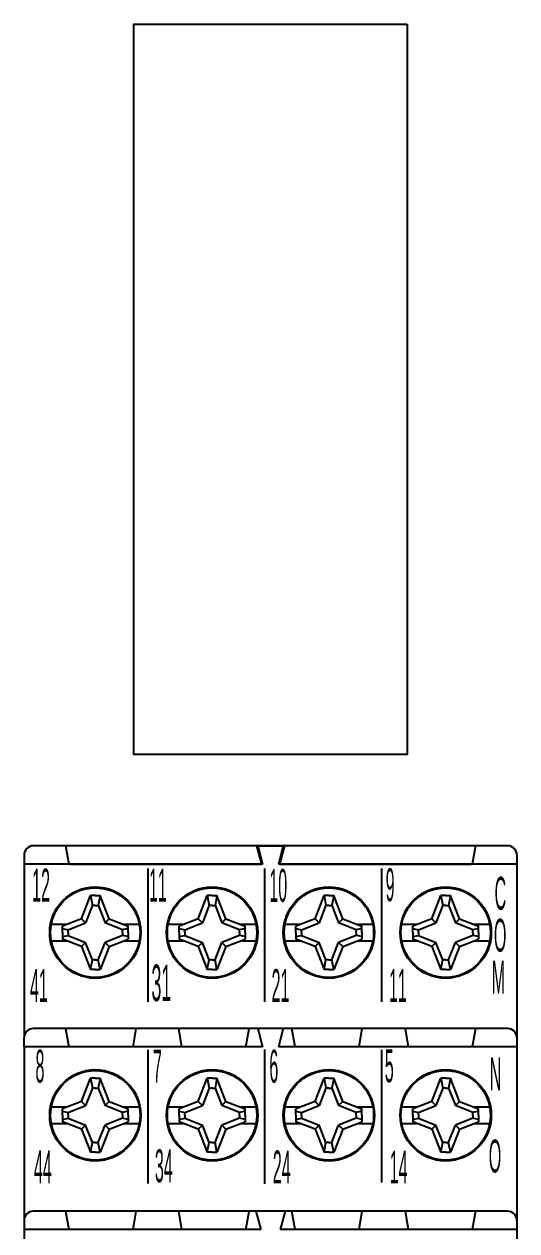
# Model space of a CAD drawing. Header units: millimetres. Extents: x 0 to 2.7, y -8.1 to 8.8.
# Drawn here: x 0 to 2.7, y 2.16 to 8.77 of the extents above; entities that cross this region are included whole.
import ezdxf

# ---------------------------------------------------------------- set-up
doc = ezdxf.new("R2010")
doc.units = ezdxf.units.MM
doc.header["$LTSCALE"] = 10
doc.styles.add('TSTYLE5', font='arial.ttf', dxfattribs={"width": 0.35, "height": 1.80117})
doc.styles.add('TSTYLE6', font='arial.ttf', dxfattribs={"width": 0.35, "height": 2.0013})

msp = doc.modelspace()

# ---------------------------------------------------------------- linework, layer by layer
msp.add_lwpolyline([(2.100877499999999, 8.772775500000002), (2.100877499999999, 4.772775500000002), (0.6008774999999993, 4.772775500000002), (0.6008774999999993, 8.772775500000002)], close=True)

# ---------------------------------------------------------------- wipeouts: each hides what was drawn before it
at = {"linetype": 'Continuous'}
msp.add_wipeout([(1.3508774999999966, -3.3269539000000004), (0.050032500000002145, -3.3269539000000274), (0.014654179970283732, -3.312299720029697), (0, -3.2769213999999844), (0, 8.881784197001252e-16), (0.22614629999999636, -2.5757174171303632e-14), (0.27106573913333953, 0.006430531880256218), (0.3123767999999876, 0.025205550469411087), (0.3123768251288368, 0.2950024334675696), (0.27106573913333953, 0.3137774681197145), (0.22614629999999636, 0.32020799999996985), (0, 0.3202079999999965), (0, 1.8336911499999982), (0, 4.222743000000014), (0.014654179970283732, 4.2581213200297), (0.050032500000002145, 4.272775499999948), (0.2275151000000002, 4.272775500000003), (1.3508774999999966, 4.272775500000003), (2.651722499999998, 4.272775499999948), (2.687100820029711, 4.2581213200297), (2.7017550000000012, 4.222743000000014), (2.7017550000000012, 3.2220929999999885), (2.7017550000000012, 0.3202079999999965), (2.4756087999999976, 0.32020799999996985), (2.4266471631687354, 0.31253775261011896), (2.382376800000001, 0.2902619232778294), (2.382376800000001, 0.029946076722141335), (2.4266471631687354, 0.007670247389851781), (2.4756087999999976, 8.881784197001252e-16), (2.7017550000000012, 8.881784197001252e-16), (2.7017550000000012, -2.4414823000000077), (2.7017550000000012, -3.2769213999999844), (2.687100820029711, -3.312299720029697), (2.651722499999998, -3.3269539000000274), (1.5333633999999963, -3.3269539000000004)], dxfattribs=at)

# ---------------------------------------------------------------- next in the draw order: linework, layer by layer
for p, q in [((2.651722499999998, 4.272775500000002), (0.05003250000000037, 4.272775500000002)), ((0.227515099999998, 4.272775500000002), (0.2451592999999974, 4.172710500000001)), ((1.274082, 4.272775500000002), (1.427671799999999, 4.272775500000002)), ((1.274082, 4.272775500000002), (1.300876899999999, 4.172775500000007)), ((1.420923000000002, 4.272775500000002), (1.280831999999997, 4.272775500000002)), ((1.280831999999997, 4.272775500000002), (1.3076443, 4.172710500000001)), ((1.420923000000002, 4.272775500000002), (1.394110699999999, 4.172710500000001)), ((1.427671799999999, 4.272775500000002), (1.4008769, 4.172775500000007)), ((2.474239900000001, 4.272775500000002), (2.456595800000002, 4.172710500000001)), ((0, 4.222743000000015), (0, 3.222093000000008)), ((1.3076443, 4.172710500000001), (0, 4.172710500000001)), ((0.2508769000000015, 4.172775500000007), (1.300876899999999, 4.172775500000007)), ((2.701754999999999, 4.172710500000001), (1.394110699999999, 4.172710500000001)), ((1.4008769, 4.172775500000007), (2.450876899999997, 4.172775500000007)), ((2.701754999999999, 4.222743000000015), (2.701754999999999, 3.222093000000008)), ((0.6779757999999987, 4.148152000000017), (0.6779757999999987, 3.417677500000003)), ((1.318391800000001, 4.148152000000017), (1.318391800000001, 3.417677500000003)), ((1.958807800000002, 4.148152000000017), (1.958807800000002, 3.417677500000003)), ((0.3143634999999989, 3.873412000000009), (0.3636392000000015, 4.000130500000019)), ((0.3635869999999954, 4.000078199999997), (0.3742538999999994, 3.946745)), ((0.3902539999999988, 4.000078199999997), (0.3635869999999954, 4.000078199999997)), ((0.3902566999999948, 4.000078199999997), (0.4169228999999959, 4.000078199999997)), ((0.4169228999999959, 4.000078199999997), (0.4062567000000001, 3.946745)), ((0.4661497999999966, 3.873412000000009), (0.4168706999999969, 4.000130500000019)), ((0.9547795000000008, 3.873412000000009), (1.004055199999996, 4.000130500000019)), ((1.004002999999997, 4.000078199999997), (1.014669900000001, 3.946745)), ((1.030670000000001, 4.000078199999997), (1.004002999999997, 4.000078199999997)), ((1.030672699999997, 4.000078199999997), (1.057338899999998, 4.000078199999997)), ((1.057338899999998, 4.000078199999997), (1.046672700000002, 3.946745)), ((1.106565799999998, 3.873412000000009), (1.057286699999999, 4.000130500000019)), ((1.595195500000003, 3.873412000000009), (1.644471199999998, 4.000130500000019)), ((1.644418999999999, 4.000078199999997), (1.655085899999996, 3.946745)), ((1.671086000000003, 4.000078199999997), (1.644418999999999, 4.000078199999997)), ((1.671088699999999, 4.000078199999997), (1.6977549, 4.000078199999997)), ((1.6977549, 4.000078199999997), (1.687088699999997, 3.946745)), ((1.7469818, 3.873412000000009), (1.697702700000001, 4.000130500000019)), ((2.235611499999997, 3.873412000000009), (2.2848872, 4.000130500000019)), ((2.284835000000001, 4.000078199999997), (2.295501899999998, 3.946745)), ((2.311501999999997, 4.000078199999997), (2.284835000000001, 4.000078199999997)), ((2.3115047, 4.000078199999997), (2.338170900000001, 4.000078199999997)), ((2.338170900000001, 4.000078199999997), (2.327504699999999, 3.946745)), ((2.387397800000002, 3.873412000000009), (2.338118699999995, 4.000130500000019)), ((0.3743060999999983, 3.946797300000021), (0.3369722999999993, 3.850797100000001)), ((0.3902539999999988, 3.946745), (0.3742538999999994, 3.946745)), ((0.3902566999999948, 3.946747800000004), (0.4062567000000001, 3.946745)), ((0.4062045000000012, 3.946797300000021), (0.4435375999999991, 3.850797100000001)), ((1.0147221, 3.946797300000021), (0.9773883000000012, 3.850797100000001)), ((1.030670000000001, 3.946745), (1.014669900000001, 3.946745)), ((1.030672699999997, 3.946747800000004), (1.046672700000002, 3.946745)), ((1.046620499999996, 3.946797300000021), (1.083953600000001, 3.850797100000001)), ((1.655138100000002, 3.946797300000021), (1.617804300000003, 3.850797100000001)), ((1.671086000000003, 3.946745), (1.655085899999996, 3.946745)), ((1.671088699999999, 3.946747800000004), (1.687088699999997, 3.946745)), ((1.687036499999998, 3.946797300000021), (1.724369600000003, 3.850797100000001)), ((2.295554099999997, 3.946797300000021), (2.258220299999998, 3.850797100000001)), ((2.311501999999997, 3.946745), (2.295501899999998, 3.946745)), ((2.3115047, 3.946747800000004), (2.327504699999999, 3.946745)), ((2.3274525, 3.946797300000021), (2.364785599999998, 3.850797100000001)), ((0.2334388999999959, 3.841908300000007), (0.1489896000000002, 3.841908300000007)), ((0.3143059000000008, 3.873354300000023), (0.2098095999999998, 3.832720000000001)), ((0.2409205999999955, 3.813411700000024), (0.3369208000000015, 3.850744900000002)), ((0.3143059000000008, 3.873354300000023), (0.3369208000000015, 3.850744900000002)), ((0.4662040999999988, 3.873354300000023), (0.4435898999999992, 3.850744900000002)), ((0.5395899999999969, 3.813411700000024), (0.4435898999999992, 3.850744900000002)), ((0.4662040999999988, 3.873354300000023), (0.5707009999999997, 3.832717600000002)), ((0.6315182999999962, 3.841908499999995), (0.5470667999999961, 3.841908700000011)), ((0.8738548999999978, 3.841908300000007), (0.7894055999999949, 3.841908300000007)), ((0.9547218999999956, 3.873354300000023), (0.8502256000000017, 3.832720000000001)), ((0.8813365999999974, 3.813411700000024), (0.9773367999999962, 3.850744900000002)), ((0.9547218999999956, 3.873354300000023), (0.9773367999999962, 3.850744900000002)), ((1.106620100000001, 3.873354300000023), (1.084005900000001, 3.850744900000002)), ((1.180005999999999, 3.813411700000024), (1.084005900000001, 3.850744900000002)), ((1.106620100000001, 3.873354300000023), (1.211117000000002, 3.832717600000002)), ((1.271934299999998, 3.841908499999995), (1.187482799999998, 3.841908700000011)), ((1.5142709, 3.841908300000007), (1.429821599999997, 3.841908300000007)), ((1.595137899999997, 3.873354300000023), (1.490641599999996, 3.832720000000001)), ((1.521752599999999, 3.813411700000024), (1.617752799999998, 3.850744900000002)), ((1.595137899999997, 3.873354300000023), (1.617752799999998, 3.850744900000002)), ((1.747036100000003, 3.873354300000023), (1.724421899999996, 3.850744900000002)), ((1.820422000000001, 3.813411700000024), (1.724421899999996, 3.850744900000002)), ((1.747036100000003, 3.873354300000023), (1.851533000000003, 3.832717600000002)), ((1.9123503, 3.841908499999995), (1.8278988, 3.841908700000011)), ((2.154686900000002, 3.841908300000007), (2.070237599999999, 3.841908300000007)), ((2.235553899999999, 3.873354300000023), (2.131057599999998, 3.832720000000001)), ((2.162168600000001, 3.813411700000024), (2.2581688, 3.850744900000002)), ((2.235553899999999, 3.873354300000023), (2.2581688, 3.850744900000002)), ((2.387452099999997, 3.873354300000023), (2.364837899999998, 3.850744900000002)), ((2.460837999999995, 3.813411700000024), (2.364837899999998, 3.850744900000002)), ((2.387452099999997, 3.873354300000023), (2.491948999999998, 3.832717600000002)), ((2.552766300000002, 3.841908499999995), (2.468314800000002, 3.841908700000011)), ((0.2098095999999998, 3.797411700000004), (0.2098095999999998, 3.832720000000001)), ((0.2098095999999998, 3.819634100000008), (0.2409205999999955, 3.813411700000024)), ((0.2098095999999998, 3.797411700000004), (0.2098095999999998, 3.762103500000002)), ((0.2098095999999998, 3.775189600000011), (0.2409205999999955, 3.781411700000013)), ((0.2409205999999955, 3.797411700000004), (0.2409205999999955, 3.813411700000024)), ((0.2409205999999955, 3.797411700000004), (0.2409205999999955, 3.781411700000013)), ((0.2409205999999955, 3.781411700000013), (0.3369208000000015, 3.744078500000007)), ((0.5395899999999969, 3.781411700000013), (0.4435898999999992, 3.744078500000007)), ((0.5707009999999997, 3.819632399999996), (0.5395899999999969, 3.813411700000024)), ((0.5395899999999969, 3.797411700000004), (0.5395899999999969, 3.813411700000024)), ((0.5395899999999969, 3.797411700000004), (0.5395899999999969, 3.781411700000013)), ((0.5707009999999997, 3.775189600000011), (0.5395899999999969, 3.781411700000013)), ((0.5707009999999997, 3.797411700000004), (0.5707009999999997, 3.832717600000002)), ((0.5707009999999997, 3.797411700000004), (0.5707009999999997, 3.762103700000018)), ((0.8502256000000017, 3.797411700000004), (0.8502256000000017, 3.832720000000001)), ((0.8502256000000017, 3.819634100000008), (0.8813365999999974, 3.813411700000024)), ((0.8502256000000017, 3.797411700000004), (0.8502256000000017, 3.762103500000002)), ((0.8502256000000017, 3.775189600000011), (0.8813365999999974, 3.781411700000013)), ((0.8813365999999974, 3.797411700000004), (0.8813365999999974, 3.813411700000024)), ((0.8813365999999974, 3.797411700000004), (0.8813365999999974, 3.781411700000013)), ((0.8813365999999974, 3.781411700000013), (0.9773367999999962, 3.744078500000007)), ((1.180005999999999, 3.781411700000013), (1.084005900000001, 3.744078500000007)), ((1.211117000000002, 3.819632399999996), (1.180005999999999, 3.813411700000024)), ((1.180005999999999, 3.797411700000004), (1.180005999999999, 3.813411700000024)), ((1.180005999999999, 3.797411700000004), (1.180005999999999, 3.781411700000013)), ((1.211117000000002, 3.775189600000011), (1.180005999999999, 3.781411700000013)), ((1.211117000000002, 3.797411700000004), (1.211117000000002, 3.832717600000002)), ((1.211117000000002, 3.797411700000004), (1.211117000000002, 3.762103700000018)), ((1.490641599999996, 3.797411700000004), (1.490641599999996, 3.832720000000001)), ((1.490641599999996, 3.819634100000008), (1.521752599999999, 3.813411700000024)), ((1.490641599999996, 3.797411700000004), (1.490641599999996, 3.762103500000002)), ((1.490641599999996, 3.775189600000011), (1.521752599999999, 3.781411700000013)), ((1.521752599999999, 3.797411700000004), (1.521752599999999, 3.813411700000024)), ((1.521752599999999, 3.797411700000004), (1.521752599999999, 3.781411700000013)), ((1.521752599999999, 3.781411700000013), (1.617752799999998, 3.744078500000007)), ((1.820422000000001, 3.781411700000013), (1.724421899999996, 3.744078500000007)), ((1.851533000000003, 3.819632399999996), (1.820422000000001, 3.813411700000024)), ((1.820422000000001, 3.797411700000004), (1.820422000000001, 3.813411700000024)), ((1.820422000000001, 3.797411700000004), (1.820422000000001, 3.781411700000013)), ((1.851533000000003, 3.775189600000011), (1.820422000000001, 3.781411700000013)), ((1.851533000000003, 3.797411700000004), (1.851533000000003, 3.832717600000002)), ((1.851533000000003, 3.797411700000004), (1.851533000000003, 3.762103700000018)), ((2.131057599999998, 3.797411700000004), (2.131057599999998, 3.832720000000001)), ((2.131057599999998, 3.819634100000008), (2.162168600000001, 3.813411700000024)), ((2.131057599999998, 3.797411700000004), (2.131057599999998, 3.762103500000002)), ((2.131057599999998, 3.775189600000011), (2.162168600000001, 3.781411700000013)), ((2.162168600000001, 3.797411700000004), (2.162168600000001, 3.813411700000024)), ((2.162168600000001, 3.797411700000004), (2.162168600000001, 3.781411700000013)), ((2.162168600000001, 3.781411700000013), (2.2581688, 3.744078500000007)), ((2.460837999999995, 3.781411700000013), (2.364837899999998, 3.744078500000007)), ((2.491948999999998, 3.819632399999996), (2.460837999999995, 3.813411700000024)), ((2.460837999999995, 3.797411700000004), (2.460837999999995, 3.813411700000024)), ((2.460837999999995, 3.797411700000004), (2.460837999999995, 3.781411700000013)), ((2.491948999999998, 3.775189600000011), (2.460837999999995, 3.781411700000013)), ((2.491948999999998, 3.797411700000004), (2.491948999999998, 3.832717600000002)), ((2.491948999999998, 3.797411700000004), (2.491948999999998, 3.762103700000018)), ((0.1489697999999962, 3.753022300000004), (0.2331616999999966, 3.753022300000004)), ((0.3143059000000008, 3.72146630000001), (0.2098095999999998, 3.762103500000002)), ((0.3143059000000008, 3.72146630000001), (0.3369208000000015, 3.744081200000017)), ((0.3143634999999989, 3.721412100000016), (0.3636392000000015, 3.594692899999991)), ((0.3743060999999983, 3.648026100000016), (0.3369722999999993, 3.744026300000008)), ((0.4062045000000012, 3.648026100000016), (0.4435375999999991, 3.744026300000008)), ((0.4661497999999966, 3.721414100000011), (0.4168706999999969, 3.594692899999991)), ((0.4662040999999988, 3.72146630000001), (0.4435898999999992, 3.744081200000017)), ((0.4662040999999988, 3.72146630000001), (0.4435898999999992, 3.744081200000017)), ((0.4662040999999988, 3.72146630000001), (0.5707009999999997, 3.762103700000018)), ((0.5473482999999959, 3.75302220000001), (0.631537999999999, 3.75302220000001)), ((0.789385799999998, 3.753022300000004), (0.8735776999999985, 3.753022300000004)), ((0.9547218999999956, 3.72146630000001), (0.8502256000000017, 3.762103500000002)), ((0.9547218999999956, 3.72146630000001), (0.9773367999999962, 3.744081200000017)), ((0.9547795000000008, 3.721412100000016), (1.004055199999996, 3.594692899999991)), ((1.0147221, 3.648026100000016), (0.9773883000000012, 3.744026300000008)), ((1.046620499999996, 3.648026100000016), (1.083953600000001, 3.744026300000008)), ((1.106565799999998, 3.721414100000011), (1.057286699999999, 3.594692899999991)), ((1.106620100000001, 3.72146630000001), (1.084005900000001, 3.744081200000017)), ((1.106620100000001, 3.72146630000001), (1.084005900000001, 3.744081200000017)), ((1.106620100000001, 3.72146630000001), (1.211117000000002, 3.762103700000018)), ((1.187764299999998, 3.75302220000001), (1.271954000000001, 3.75302220000001)), ((1.4298018, 3.753022300000004), (1.5139937, 3.753022300000004)), ((1.595137899999997, 3.72146630000001), (1.490641599999996, 3.762103500000002)), ((1.595137899999997, 3.72146630000001), (1.617752799999998, 3.744081200000017)), ((1.595195500000003, 3.721412100000016), (1.644471199999998, 3.594692899999991)), ((1.655138100000002, 3.648026100000016), (1.617804300000003, 3.744026300000008)), ((1.687036499999998, 3.648026100000016), (1.724369600000003, 3.744026300000008)), ((1.7469818, 3.721414100000011), (1.697702700000001, 3.594692899999991)), ((1.747036100000003, 3.72146630000001), (1.724421899999996, 3.744081200000017)), ((1.747036100000003, 3.72146630000001), (1.724421899999996, 3.744081200000017)), ((1.747036100000003, 3.72146630000001), (1.851533000000003, 3.762103700000018)), ((1.8281803, 3.75302220000001), (1.912369999999996, 3.75302220000001)), ((2.070217800000002, 3.753022300000004), (2.154409700000002, 3.753022300000004)), ((2.235553899999999, 3.72146630000001), (2.131057599999998, 3.762103500000002)), ((2.235553899999999, 3.72146630000001), (2.2581688, 3.744081200000017)), ((2.235611499999997, 3.721412100000016), (2.2848872, 3.594692899999991)), ((2.295554099999997, 3.648026100000016), (2.258220299999998, 3.744026300000008)), ((2.3274525, 3.648026100000016), (2.364785599999998, 3.744026300000008)), ((2.387397800000002, 3.721414100000011), (2.338118699999995, 3.594692899999991)), ((2.387452099999997, 3.72146630000001), (2.364837899999998, 3.744081200000017)), ((2.387452099999997, 3.72146630000001), (2.364837899999998, 3.744081200000017)), ((2.387452099999997, 3.72146630000001), (2.491948999999998, 3.762103700000018)), ((2.468596300000002, 3.75302220000001), (2.552785999999998, 3.75302220000001)), ((0.3635869999999954, 3.594745100000018), (0.3742538999999994, 3.648078300000015)), ((0.3902539999999988, 3.648078300000015), (0.3742538999999994, 3.648078300000015)), ((0.3902566999999948, 3.648078300000015), (0.4062567000000001, 3.648078300000015)), ((0.4169228999999959, 3.594745100000018), (0.4062567000000001, 3.648078300000015)), ((1.004002999999997, 3.594745100000018), (1.014669900000001, 3.648078300000015)), ((1.030670000000001, 3.648078300000015), (1.014669900000001, 3.648078300000015)), ((1.030672699999997, 3.648078300000015), (1.046672700000002, 3.648078300000015)), ((1.057338899999998, 3.594745100000018), (1.046672700000002, 3.648078300000015)), ((1.644418999999999, 3.594745100000018), (1.655085899999996, 3.648078300000015)), ((1.671086000000003, 3.648078300000015), (1.655085899999996, 3.648078300000015)), ((1.671088699999999, 3.648078300000015), (1.687088699999997, 3.648078300000015)), ((1.6977549, 3.594745100000018), (1.687088699999997, 3.648078300000015)), ((2.284835000000001, 3.594745100000018), (2.295501899999998, 3.648078300000015)), ((2.311501999999997, 3.648078300000015), (2.295501899999998, 3.648078300000015)), ((2.3115047, 3.648078300000015), (2.327504699999999, 3.648078300000015)), ((2.338170900000001, 3.594745100000018), (2.327504699999999, 3.648078300000015)), ((0.3902539999999988, 3.594745100000018), (0.3635869999999954, 3.594745100000018)), ((0.3902566999999948, 3.594745100000018), (0.4169228999999959, 3.594745100000018)), ((1.030670000000001, 3.594745100000018), (1.004002999999997, 3.594745100000018)), ((1.030672699999997, 3.594745100000018), (1.057338899999998, 3.594745100000018)), ((1.671086000000003, 3.594745100000018), (1.644418999999999, 3.594745100000018)), ((1.671088699999999, 3.594745100000018), (1.6977549, 3.594745100000018)), ((2.311501999999997, 3.594745100000018), (2.284835000000001, 3.594745100000018)), ((2.3115047, 3.594745100000018), (2.338170900000001, 3.594745100000018)), ((2.651722499999998, 3.272125500000022), (0.05003250000000037, 3.272125500000022)), ((0.227515099999998, 3.272125500000022), (0.2451592999999974, 3.172060499999993)), ((0.6127628999999999, 3.270605300000006), (0.5953868, 3.172060499999993)), ((0.8655623000000006, 3.172060499999993), (0.8479181000000011, 3.272125500000022)), ((1.215789799999996, 3.172060499999993), (1.233165899999996, 3.270605300000006)), ((1.280831999999997, 3.272125500000022), (1.3076443, 3.172060499999993)), ((1.420923000000002, 3.272125500000022), (1.280831999999997, 3.272125500000022)), ((1.420923000000002, 3.272125500000022), (1.394110699999999, 3.172060499999993)), ((1.485965299999997, 3.172060499999993), (1.468321099999997, 3.272125500000022)), ((1.836192799999999, 3.172060499999993), (1.853836899999997, 3.272125500000022)), ((2.0887241, 3.272125500000022), (2.1063683, 3.172060499999993)), ((2.474239900000001, 3.272125500000022), (2.456595800000002, 3.172060499999993)), ((0, 3.172060499999993), (0, 3.222093000000008)), ((2.701754999999999, 3.222093000000008), (2.701754999999999, 2.171410500000014)), ((1.3076443, 3.172060499999993), (0, 3.172060499999993)), ((0, 3.172060499999993), (0, 2.221443)), ((0.6779757999999987, 3.154734300000008), (0.6779757999999987, 2.423810500000009)), ((1.318391800000001, 3.156335399999996), (1.318391800000001, 2.422024099999994)), ((2.701754999999999, 3.172060499999993), (1.394110699999999, 3.172060499999993)), ((1.958807800000002, 3.154734300000008), (1.958807800000002, 2.429262999999998)), ((0.3143634999999989, 2.872762000000001), (0.3636392000000015, 2.999480500000011)), ((0.3635869999999954, 2.999428200000018), (0.3742538999999994, 2.946095000000021)), ((0.3902539999999988, 2.999428200000018), (0.3635869999999954, 2.999428200000018)), ((0.3902566999999948, 2.999428200000018), (0.4169228999999959, 2.999428200000018)), ((0.4169228999999959, 2.999428200000018), (0.4062567000000001, 2.946095000000021)), ((0.4661497999999966, 2.872762000000001), (0.4168706999999969, 2.999480500000011)), ((0.9547795000000008, 2.872762000000001), (1.004055199999996, 2.999480500000011)), ((1.004002999999997, 2.999428200000018), (1.014669900000001, 2.946095000000021)), ((1.030670000000001, 2.999428200000018), (1.004002999999997, 2.999428200000018)), ((1.030672699999997, 2.999428200000018), (1.057338899999998, 2.999428200000018)), ((1.057338899999998, 2.999428200000018), (1.046672700000002, 2.946095000000021)), ((1.106565799999998, 2.872762000000001), (1.057286699999999, 2.999480500000011)), ((1.595195500000003, 2.872762000000001), (1.644471199999998, 2.999480500000011)), ((1.644418999999999, 2.999428200000018), (1.655085899999996, 2.946095000000021)), ((1.671086000000003, 2.999428200000018), (1.644418999999999, 2.999428200000018)), ((1.671088699999999, 2.999428200000018), (1.6977549, 2.999428200000018)), ((1.6977549, 2.999428200000018), (1.687088699999997, 2.946095000000021)), ((1.7469818, 2.872762000000001), (1.697702700000001, 2.999480500000011)), ((2.235611499999997, 2.872762000000001), (2.2848872, 2.999480500000011)), ((2.284835000000001, 2.999428200000018), (2.295501899999998, 2.946095000000021)), ((2.311501999999997, 2.999428200000018), (2.284835000000001, 2.999428200000018)), ((2.3115047, 2.999428200000018), (2.338170900000001, 2.999428200000018)), ((2.338170900000001, 2.999428200000018), (2.327504699999999, 2.946095000000021)), ((2.387397800000002, 2.872762000000001), (2.338118699999995, 2.999480500000011)), ((0.3743060999999983, 2.946147300000014), (0.3369722999999993, 2.850147100000022)), ((0.3902539999999988, 2.946095000000021), (0.3742538999999994, 2.946095000000021)), ((0.3902566999999948, 2.946097799999996), (0.4062567000000001, 2.946095000000021)), ((0.4062045000000012, 2.946147300000014), (0.4435375999999991, 2.850147100000022)), ((1.0147221, 2.946147300000014), (0.9773883000000012, 2.850147100000022)), ((1.030670000000001, 2.946095000000021), (1.014669900000001, 2.946095000000021)), ((1.030672699999997, 2.946097799999996), (1.046672700000002, 2.946095000000021)), ((1.046620499999996, 2.946147300000014), (1.083953600000001, 2.850147100000022)), ((1.655138100000002, 2.946147300000014), (1.617804300000003, 2.850147100000022)), ((1.671086000000003, 2.946095000000021), (1.655085899999996, 2.946095000000021)), ((1.671088699999999, 2.946097799999996), (1.687088699999997, 2.946095000000021)), ((1.687036499999998, 2.946147300000014), (1.724369600000003, 2.850147100000022)), ((2.295554099999997, 2.946147300000014), (2.258220299999998, 2.850147100000022)), ((2.311501999999997, 2.946095000000021), (2.295501899999998, 2.946095000000021)), ((2.3115047, 2.946097799999996), (2.327504699999999, 2.946095000000021)), ((2.3274525, 2.946147300000014), (2.364785599999998, 2.850147100000022)), ((0.3143059000000008, 2.872704300000016), (0.2098095999999998, 2.832069999999994)), ((0.2409205999999955, 2.812761700000017), (0.3369208000000015, 2.850094899999994)), ((0.3143059000000008, 2.872704300000016), (0.3369208000000015, 2.850094899999994)), ((0.4662040999999988, 2.872704300000016), (0.4435898999999992, 2.850094899999994)), ((0.5395899999999969, 2.812761700000017), (0.4435898999999992, 2.850094899999994)), ((0.4662040999999988, 2.872704300000016), (0.5707009999999997, 2.832067600000023)), ((0.9547218999999956, 2.872704300000016), (0.8502256000000017, 2.832069999999994)), ((0.8813365999999974, 2.812761700000017), (0.9773367999999962, 2.850094899999994)), ((0.9547218999999956, 2.872704300000016), (0.9773367999999962, 2.850094899999994)), ((1.106620100000001, 2.872704300000016), (1.084005900000001, 2.850094899999994)), ((1.180005999999999, 2.812761700000017), (1.084005900000001, 2.850094899999994)), ((1.106620100000001, 2.872704300000016), (1.211117000000002, 2.832067600000023)), ((1.595137899999997, 2.872704300000016), (1.490641599999996, 2.832069999999994)), ((1.521752599999999, 2.812761700000017), (1.617752799999998, 2.850094899999994)), ((1.595137899999997, 2.872704300000016), (1.617752799999998, 2.850094899999994)), ((1.747036100000003, 2.872704300000016), (1.724421899999996, 2.850094899999994)), ((1.820422000000001, 2.812761700000017), (1.724421899999996, 2.850094899999994)), ((1.747036100000003, 2.872704300000016), (1.851533000000003, 2.832067600000023)), ((2.235553899999999, 2.872704300000016), (2.131057599999998, 2.832069999999994)), ((2.162168600000001, 2.812761700000017), (2.2581688, 2.850094899999994)), ((2.235553899999999, 2.872704300000016), (2.2581688, 2.850094899999994)), ((2.387452099999997, 2.872704300000016), (2.364837899999998, 2.850094899999994)), ((2.460837999999995, 2.812761700000017), (2.364837899999998, 2.850094899999994)), ((2.387452099999997, 2.872704300000016), (2.491948999999998, 2.832067600000023)), ((0.2334388999999959, 2.841258299999999), (0.1489896000000002, 2.841258299999999)), ((0.2098095999999998, 2.796761699999997), (0.2098095999999998, 2.832069999999994)), ((0.2098095999999998, 2.818984100000001), (0.2409205999999955, 2.812761700000017)), ((0.2098095999999998, 2.796761699999997), (0.2098095999999998, 2.761453499999994)), ((0.2098095999999998, 2.774539600000004), (0.2409205999999955, 2.780761700000006)), ((0.2409205999999955, 2.796761699999997), (0.2409205999999955, 2.812761700000017)), ((0.2409205999999955, 2.796761699999997), (0.2409205999999955, 2.780761700000006)), ((0.2409205999999955, 2.780761700000006), (0.3369208000000015, 2.7434285)), ((0.5395899999999969, 2.780761700000006), (0.4435898999999992, 2.7434285)), ((0.5707009999999997, 2.818982400000017), (0.5395899999999969, 2.812761700000017)), ((0.5395899999999969, 2.796761699999997), (0.5395899999999969, 2.812761700000017)), ((0.5395899999999969, 2.796761699999997), (0.5395899999999969, 2.780761700000006)), ((0.5707009999999997, 2.774539600000004), (0.5395899999999969, 2.780761700000006)), ((0.6315182999999962, 2.841258500000016), (0.5470667999999961, 2.841258700000004)), ((0.5707009999999997, 2.796761699999997), (0.5707009999999997, 2.832067600000023)), ((0.5707009999999997, 2.796761699999997), (0.5707009999999997, 2.761453700000011)), ((0.8738548999999978, 2.841258299999999), (0.7894055999999949, 2.841258299999999)), ((0.8502256000000017, 2.796761699999997), (0.8502256000000017, 2.832069999999994)), ((0.8502256000000017, 2.818984100000001), (0.8813365999999974, 2.812761700000017)), ((0.8502256000000017, 2.796761699999997), (0.8502256000000017, 2.761453499999994)), ((0.8502256000000017, 2.774539600000004), (0.8813365999999974, 2.780761700000006)), ((0.8813365999999974, 2.796761699999997), (0.8813365999999974, 2.812761700000017)), ((0.8813365999999974, 2.796761699999997), (0.8813365999999974, 2.780761700000006)), ((0.8813365999999974, 2.780761700000006), (0.9773367999999962, 2.7434285)), ((1.180005999999999, 2.780761700000006), (1.084005900000001, 2.7434285)), ((1.211117000000002, 2.818982400000017), (1.180005999999999, 2.812761700000017)), ((1.180005999999999, 2.796761699999997), (1.180005999999999, 2.812761700000017)), ((1.180005999999999, 2.796761699999997), (1.180005999999999, 2.780761700000006)), ((1.211117000000002, 2.774539600000004), (1.180005999999999, 2.780761700000006)), ((1.271934299999998, 2.841258500000016), (1.187482799999998, 2.841258700000004)), ((1.211117000000002, 2.796761699999997), (1.211117000000002, 2.832067600000023)), ((1.211117000000002, 2.796761699999997), (1.211117000000002, 2.761453700000011)), ((1.5142709, 2.841258299999999), (1.429821599999997, 2.841258299999999)), ((1.490641599999996, 2.796761699999997), (1.490641599999996, 2.832069999999994)), ((1.490641599999996, 2.818984100000001), (1.521752599999999, 2.812761700000017)), ((1.490641599999996, 2.796761699999997), (1.490641599999996, 2.761453499999994)), ((1.490641599999996, 2.774539600000004), (1.521752599999999, 2.780761700000006)), ((1.521752599999999, 2.796761699999997), (1.521752599999999, 2.812761700000017)), ((1.521752599999999, 2.796761699999997), (1.521752599999999, 2.780761700000006)), ((1.521752599999999, 2.780761700000006), (1.617752799999998, 2.7434285)), ((1.820422000000001, 2.780761700000006), (1.724421899999996, 2.7434285)), ((1.851533000000003, 2.818982400000017), (1.820422000000001, 2.812761700000017)), ((1.820422000000001, 2.796761699999997), (1.820422000000001, 2.812761700000017)), ((1.820422000000001, 2.796761699999997), (1.820422000000001, 2.780761700000006)), ((1.851533000000003, 2.774539600000004), (1.820422000000001, 2.780761700000006)), ((1.9123503, 2.841258500000016), (1.8278988, 2.841258700000004)), ((1.851533000000003, 2.796761699999997), (1.851533000000003, 2.832067600000023)), ((1.851533000000003, 2.796761699999997), (1.851533000000003, 2.761453700000011)), ((2.154686900000002, 2.841258299999999), (2.070237599999999, 2.841258299999999)), ((2.131057599999998, 2.796761699999997), (2.131057599999998, 2.832069999999994)), ((2.131057599999998, 2.818984100000001), (2.162168600000001, 2.812761700000017)), ((2.131057599999998, 2.796761699999997), (2.131057599999998, 2.761453499999994)), ((2.131057599999998, 2.774539600000004), (2.162168600000001, 2.780761700000006)), ((2.162168600000001, 2.796761699999997), (2.162168600000001, 2.812761700000017)), ((2.162168600000001, 2.796761699999997), (2.162168600000001, 2.780761700000006)), ((2.162168600000001, 2.780761700000006), (2.2581688, 2.7434285)), ((2.460837999999995, 2.780761700000006), (2.364837899999998, 2.7434285)), ((2.491948999999998, 2.818982400000017), (2.460837999999995, 2.812761700000017)), ((2.460837999999995, 2.796761699999997), (2.460837999999995, 2.812761700000017)), ((2.460837999999995, 2.796761699999997), (2.460837999999995, 2.780761700000006)), ((2.491948999999998, 2.774539600000004), (2.460837999999995, 2.780761700000006)), ((2.552766300000002, 2.841258500000016), (2.468314800000002, 2.841258700000004)), ((2.491948999999998, 2.796761699999997), (2.491948999999998, 2.832067600000023)), ((2.491948999999998, 2.796761699999997), (2.491948999999998, 2.761453700000011)), ((0.1489697999999962, 2.752372299999997), (0.2331616999999966, 2.752372299999997)), ((0.3143059000000008, 2.720816300000002), (0.2098095999999998, 2.761453499999994)), ((0.3143059000000008, 2.720816300000002), (0.3369208000000015, 2.74343120000001)), ((0.3143634999999989, 2.720762100000008), (0.3636392000000015, 2.594042900000012)), ((0.3743060999999983, 2.647376100000009), (0.3369722999999993, 2.743376300000001)), ((0.4062045000000012, 2.647376100000009), (0.4435375999999991, 2.743376300000001)), ((0.4661497999999966, 2.720764100000003), (0.4168706999999969, 2.594042900000012)), ((0.4662040999999988, 2.720816300000002), (0.4435898999999992, 2.74343120000001)), ((0.4662040999999988, 2.720816300000002), (0.4435898999999992, 2.74343120000001)), ((0.4662040999999988, 2.720816300000002), (0.5707009999999997, 2.761453700000011)), ((0.5473482999999959, 2.752372200000003), (0.631537999999999, 2.752372200000003)), ((0.789385799999998, 2.752372299999997), (0.8735776999999985, 2.752372299999997)), ((0.9547218999999956, 2.720816300000002), (0.8502256000000017, 2.761453499999994)), ((0.9547218999999956, 2.720816300000002), (0.9773367999999962, 2.74343120000001)), ((0.9547795000000008, 2.720762100000008), (1.004055199999996, 2.594042900000012)), ((1.0147221, 2.647376100000009), (0.9773883000000012, 2.743376300000001)), ((1.046620499999996, 2.647376100000009), (1.083953600000001, 2.743376300000001)), ((1.106565799999998, 2.720764100000003), (1.057286699999999, 2.594042900000012)), ((1.106620100000001, 2.720816300000002), (1.084005900000001, 2.74343120000001)), ((1.106620100000001, 2.720816300000002), (1.084005900000001, 2.74343120000001)), ((1.106620100000001, 2.720816300000002), (1.211117000000002, 2.761453700000011)), ((1.187764299999998, 2.752372200000003), (1.271954000000001, 2.752372200000003)), ((1.4298018, 2.752372299999997), (1.5139937, 2.752372299999997)), ((1.595137899999997, 2.720816300000002), (1.490641599999996, 2.761453499999994)), ((1.595137899999997, 2.720816300000002), (1.617752799999998, 2.74343120000001)), ((1.595195500000003, 2.720762100000008), (1.644471199999998, 2.594042900000012)), ((1.655138100000002, 2.647376100000009), (1.617804300000003, 2.743376300000001)), ((1.687036499999998, 2.647376100000009), (1.724369600000003, 2.743376300000001)), ((1.7469818, 2.720764100000003), (1.697702700000001, 2.594042900000012)), ((1.747036100000003, 2.720816300000002), (1.724421899999996, 2.74343120000001)), ((1.747036100000003, 2.720816300000002), (1.724421899999996, 2.74343120000001)), ((1.747036100000003, 2.720816300000002), (1.851533000000003, 2.761453700000011)), ((1.8281803, 2.752372200000003), (1.912369999999996, 2.752372200000003)), ((2.070217800000002, 2.752372299999997), (2.154409700000002, 2.752372299999997)), ((2.235553899999999, 2.720816300000002), (2.131057599999998, 2.761453499999994)), ((2.235553899999999, 2.720816300000002), (2.2581688, 2.74343120000001)), ((2.235611499999997, 2.720762100000008), (2.2848872, 2.594042900000012)), ((2.295554099999997, 2.647376100000009), (2.258220299999998, 2.743376300000001)), ((2.3274525, 2.647376100000009), (2.364785599999998, 2.743376300000001)), ((2.387397800000002, 2.720764100000003), (2.338118699999995, 2.594042900000012)), ((2.387452099999997, 2.720816300000002), (2.364837899999998, 2.74343120000001)), ((2.387452099999997, 2.720816300000002), (2.364837899999998, 2.74343120000001)), ((2.387452099999997, 2.720816300000002), (2.491948999999998, 2.761453700000011)), ((2.468596300000002, 2.752372200000003), (2.552785999999998, 2.752372200000003)), ((0.3635869999999954, 2.594095100000011), (0.3742538999999994, 2.647428300000008)), ((0.3902539999999988, 2.647428300000008), (0.3742538999999994, 2.647428300000008)), ((0.3902566999999948, 2.647428300000008), (0.4062567000000001, 2.647428300000008)), ((0.4169228999999959, 2.594095100000011), (0.4062567000000001, 2.647428300000008)), ((1.004002999999997, 2.594095100000011), (1.014669900000001, 2.647428300000008)), ((1.030670000000001, 2.647428300000008), (1.014669900000001, 2.647428300000008)), ((1.030672699999997, 2.647428300000008), (1.046672700000002, 2.647428300000008)), ((1.057338899999998, 2.594095100000011), (1.046672700000002, 2.647428300000008)), ((1.644418999999999, 2.594095100000011), (1.655085899999996, 2.647428300000008)), ((1.671086000000003, 2.647428300000008), (1.655085899999996, 2.647428300000008)), ((1.671088699999999, 2.647428300000008), (1.687088699999997, 2.647428300000008)), ((1.6977549, 2.594095100000011), (1.687088699999997, 2.647428300000008)), ((2.284835000000001, 2.594095100000011), (2.295501899999998, 2.647428300000008)), ((2.311501999999997, 2.647428300000008), (2.295501899999998, 2.647428300000008)), ((2.3115047, 2.647428300000008), (2.327504699999999, 2.647428300000008)), ((2.338170900000001, 2.594095100000011), (2.327504699999999, 2.647428300000008)), ((0.3902539999999988, 2.594095100000011), (0.3635869999999954, 2.594095100000011)), ((0.3902566999999948, 2.594095100000011), (0.4169228999999959, 2.594095100000011)), ((1.030670000000001, 2.594095100000011), (1.004002999999997, 2.594095100000011)), ((1.030672699999997, 2.594095100000011), (1.057338899999998, 2.594095100000011)), ((1.671086000000003, 2.594095100000011), (1.644418999999999, 2.594095100000011)), ((1.671088699999999, 2.594095100000011), (1.6977549, 2.594095100000011)), ((2.311501999999997, 2.594095100000011), (2.284835000000001, 2.594095100000011)), ((2.3115047, 2.594095100000011), (2.338170900000001, 2.594095100000011)), ((2.651722499999998, 2.271475500000015), (0.05003250000000037, 2.271475500000015)), ((0.227515099999998, 2.271475500000015), (0.2451592999999974, 2.171410500000014)), ((0.6127628999999999, 2.269955299999999), (0.5953868, 2.171410500000014)), ((0.8655623000000006, 2.171410500000014), (0.8479181000000011, 2.271475500000015)), ((1.215789799999996, 2.171410500000014), (1.233165899999996, 2.269955299999999)), ((1.430929499999998, 2.271475500000015), (1.270825500000001, 2.271475500000015)), ((1.270825500000001, 2.271475500000015), (1.297637799999997, 2.171410500000014)), ((1.430929499999998, 2.271475500000015), (1.404117200000002, 2.171410500000014)), ((1.485965299999997, 2.171410500000014), (1.468321099999997, 2.271475500000015)), ((1.836192799999999, 2.171410500000014), (1.853836899999997, 2.271475500000015)), ((2.0887241, 2.271475500000015), (2.1063683, 2.171410500000014)), ((2.474239900000001, 2.271475500000015), (2.456595800000002, 2.171410500000014)), ((0, 2.221443), (0, 1.445939299999999)), ((2.701754999999999, 2.221443), (2.701754999999999, 1.445939299999999)), ((1.297637799999997, 2.171410500000014), (0, 2.171410500000014)), ((0.003136099999998976, 2.171410500000014), (0, 2.171410500000014)), ((2.701754999999999, 2.171410500000014), (1.404117200000002, 2.171410500000014))]:
    msp.add_line(p, q, dxfattribs=at)
for centre, radius in [((0.3902535, 3.797466800000002), 0.25), ((0.3902535, 3.797466800000002), 0.2453234), ((1.030669500000002, 3.797466800000002), 0.25), ((1.030669500000002, 3.797466800000002), 0.2453234), ((1.671085500000004, 3.797466800000002), 0.25), ((1.671085500000004, 3.797466800000002), 0.2453234), ((2.311501499999999, 3.797466800000002), 0.25), ((2.311501499999999, 3.797466800000002), 0.2453234), ((0.3902535, 2.796816799999994), 0.25), ((0.3902535, 2.796816799999994), 0.2453234), ((1.030669500000002, 2.796816799999994), 0.25), ((1.030669500000002, 2.796816799999994), 0.2453234), ((1.671085500000004, 2.796816799999994), 0.25), ((1.671085500000004, 2.796816799999994), 0.2453234), ((2.311501499999999, 2.796816799999994), 0.25), ((2.311501499999999, 2.796816799999994), 0.2453234)]:
    msp.add_circle(centre, radius, dxfattribs=at)
for centre, start, end in [((0.05003250000000037, 4.222743000000015), 90, 180), ((2.651722499999998, 4.222743000000015), 0, 90), ((0.05003250000000037, 3.222093000000008), 90, 180), ((2.651722499999998, 3.222093000000008), 0, 90), ((0.05003250000000037, 2.221443), 90, 180), ((2.651722499999998, 2.221443), 0, 90)]:
    msp.add_arc(centre, 0.05003250000000001, start, end, dxfattribs=at)

# ---------------------------------------------------------------- next in the draw order: texts
at = {"linetype": 'Continuous', "width": 0.35}
for s, height, style, p in [('12', 0.180117, 'TSTYLE5', (0.04393139999999818, 3.96771300000001)), ('11', 0.180117, 'TSTYLE5', (0.6847895000000008, 3.96771300000001)), ('10', 0.180117, 'TSTYLE5', (1.344408000000001, 3.965771400000001)), ('9', 0.180117, 'TSTYLE5', (1.982135900000003, 3.969248900000003)), ('C', 0.180117, 'TSTYLE5', (2.5794894, 3.923006399999998)), ('O', 0.180117, 'TSTYLE5', (2.575803800000003, 3.692795200000013)), ('M', 0.180117, 'TSTYLE5', (2.564001900000001, 3.462707099999995)), ('41', 0.180117, 'TSTYLE5', (0.03219250000000073, 3.417262400000005)), ('31', 0.20013, 'TSTYLE6', (0.6981183999999985, 3.422358600000002)), ('21', 0.180117, 'TSTYLE5', (1.3567842, 3.417262400000005)), ('11', 0.180117, 'TSTYLE5', (2.000628200000001, 3.417262400000005)), ('8', 0.180117, 'TSTYLE5', (0.06242499999999751, 2.9758311)), ('7', 0.180117, 'TSTYLE5', (0.7066323999999966, 2.9758311)), ('6', 0.180117, 'TSTYLE5', (1.344532399999999, 2.9758311)), ('5', 0.180117, 'TSTYLE5', (1.977562599999999, 2.977428600000003)), ('N', 0.180117, 'TSTYLE5', (2.552452299999999, 2.934173399999998)), ('O', 0.180117, 'TSTYLE5', (2.547549799999999, 2.483818600000013)), ('44', 0.180117, 'TSTYLE5', (0.05396859999999748, 2.424213600000008)), ('34', 0.180117, 'TSTYLE5', (0.7170896000000013, 2.430255600000016)), ('24', 0.180117, 'TSTYLE5', (1.363550400000001, 2.423844500000008)), ('14', 0.180117, 'TSTYLE5', (2.004392600000003, 2.423844500000008))]:
    msp.add_text(s, height=height, dxfattribs=dict(at, style=style)).set_placement(p)

doc.saveas('drawing.dxf')
